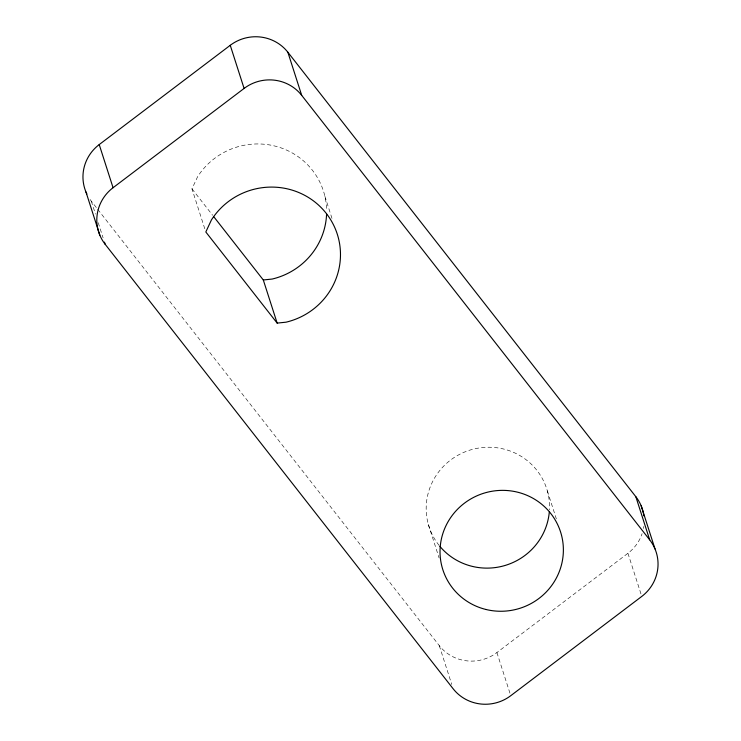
<?xml version="1.0" encoding="UTF-8"?>
<svg xmlns="http://www.w3.org/2000/svg" width="741" height="741" viewBox="0 0 741 741"><rect width="100%" height="100%" fill="white"/><g stroke="black" fill="none" stroke-linecap="round" stroke-linejoin="round"><path stroke-width="0.56" stroke-dasharray="3.71 2.78" d="M204.775 228.737L191.965 188.844L197.578 176.784A70.062 68.348 -17.8 0 1 275.772 146.273A70.062 68.348 -17.8 0 1 326.633 210.759M97.738 209.351L439.293 645.633A41.209 40.209 -17.8 0 0 496.905 652.562L627.933 553.286A41.209 40.209 -17.8 0 0 642.114 533.65M191.965 188.844L212.648 215.27M90.069 199.468A41.209 40.209 -17.8 0 0 91.319 201.154L97.025 208.443M627.933 553.286L641.085 594.263M547.33 490.838L556.334 518.876M496.905 652.562L510.067 693.539M324.901 196.319L332.172 218.966M428.372 524.517L439.107 557.945M439.293 645.633L451.76 684.452M91.319 201.154L95.469 214.093M98.238 222.717L103.092 237.815M643.818 526.434A41.209 40.209 -17.8 0 1 643.466 528.509M439.144 545.45A61.818 60.308 -17.8 0 1 469.312 450.296A61.818 60.308 -17.8 0 1 549.452 509.817"/><path stroke-width="1.11" d="M86.864 193.994A41.209 40.209 -17.8 0 1 99.22 144.578L230.247 45.303A41.209 40.209 -17.8 0 1 287.86 52.231L635.834 496.711A41.209 40.209 -17.8 0 1 643.873 515.912M105.166 244.289A41.209 40.209 -17.8 0 1 113.067 187.714L244.095 88.438A41.209 40.209 -17.8 0 1 301.707 95.367L649.681 539.846A41.209 40.209 -17.8 0 1 641.78 596.422L510.753 695.697A41.209 40.209 -17.8 0 1 453.14 688.769L105.166 244.289L104.472 242.131M214.075 217.094L263.305 279.978L272.216 279.042A70.062 68.348 -17.8 0 0 326.586 214.103M277.153 323.104L286.063 322.178A70.062 68.348 -17.8 0 0 327.633 215.205A70.062 68.348 -17.8 0 0 211.435 219.92L205.813 231.979L277.153 323.104L263.305 279.978M641.15 505.779L654.998 548.914M635.834 496.711L649.681 539.846M287.86 52.231L301.707 95.367M230.247 45.303L244.095 88.438M99.22 144.578L113.067 187.714M86.002 192.086L99.85 235.221M549.294 512.077A61.818 60.308 -17.8 0 1 505.844 565.235A61.818 60.308 -17.8 0 1 439.867 546.33M486.096 609.51A61.818 60.308 -17.8 0 0 561.178 533.974A61.818 60.308 -17.8 0 0 457.827 508.947A61.818 60.308 -17.8 0 0 486.096 609.51"/></g></svg>
